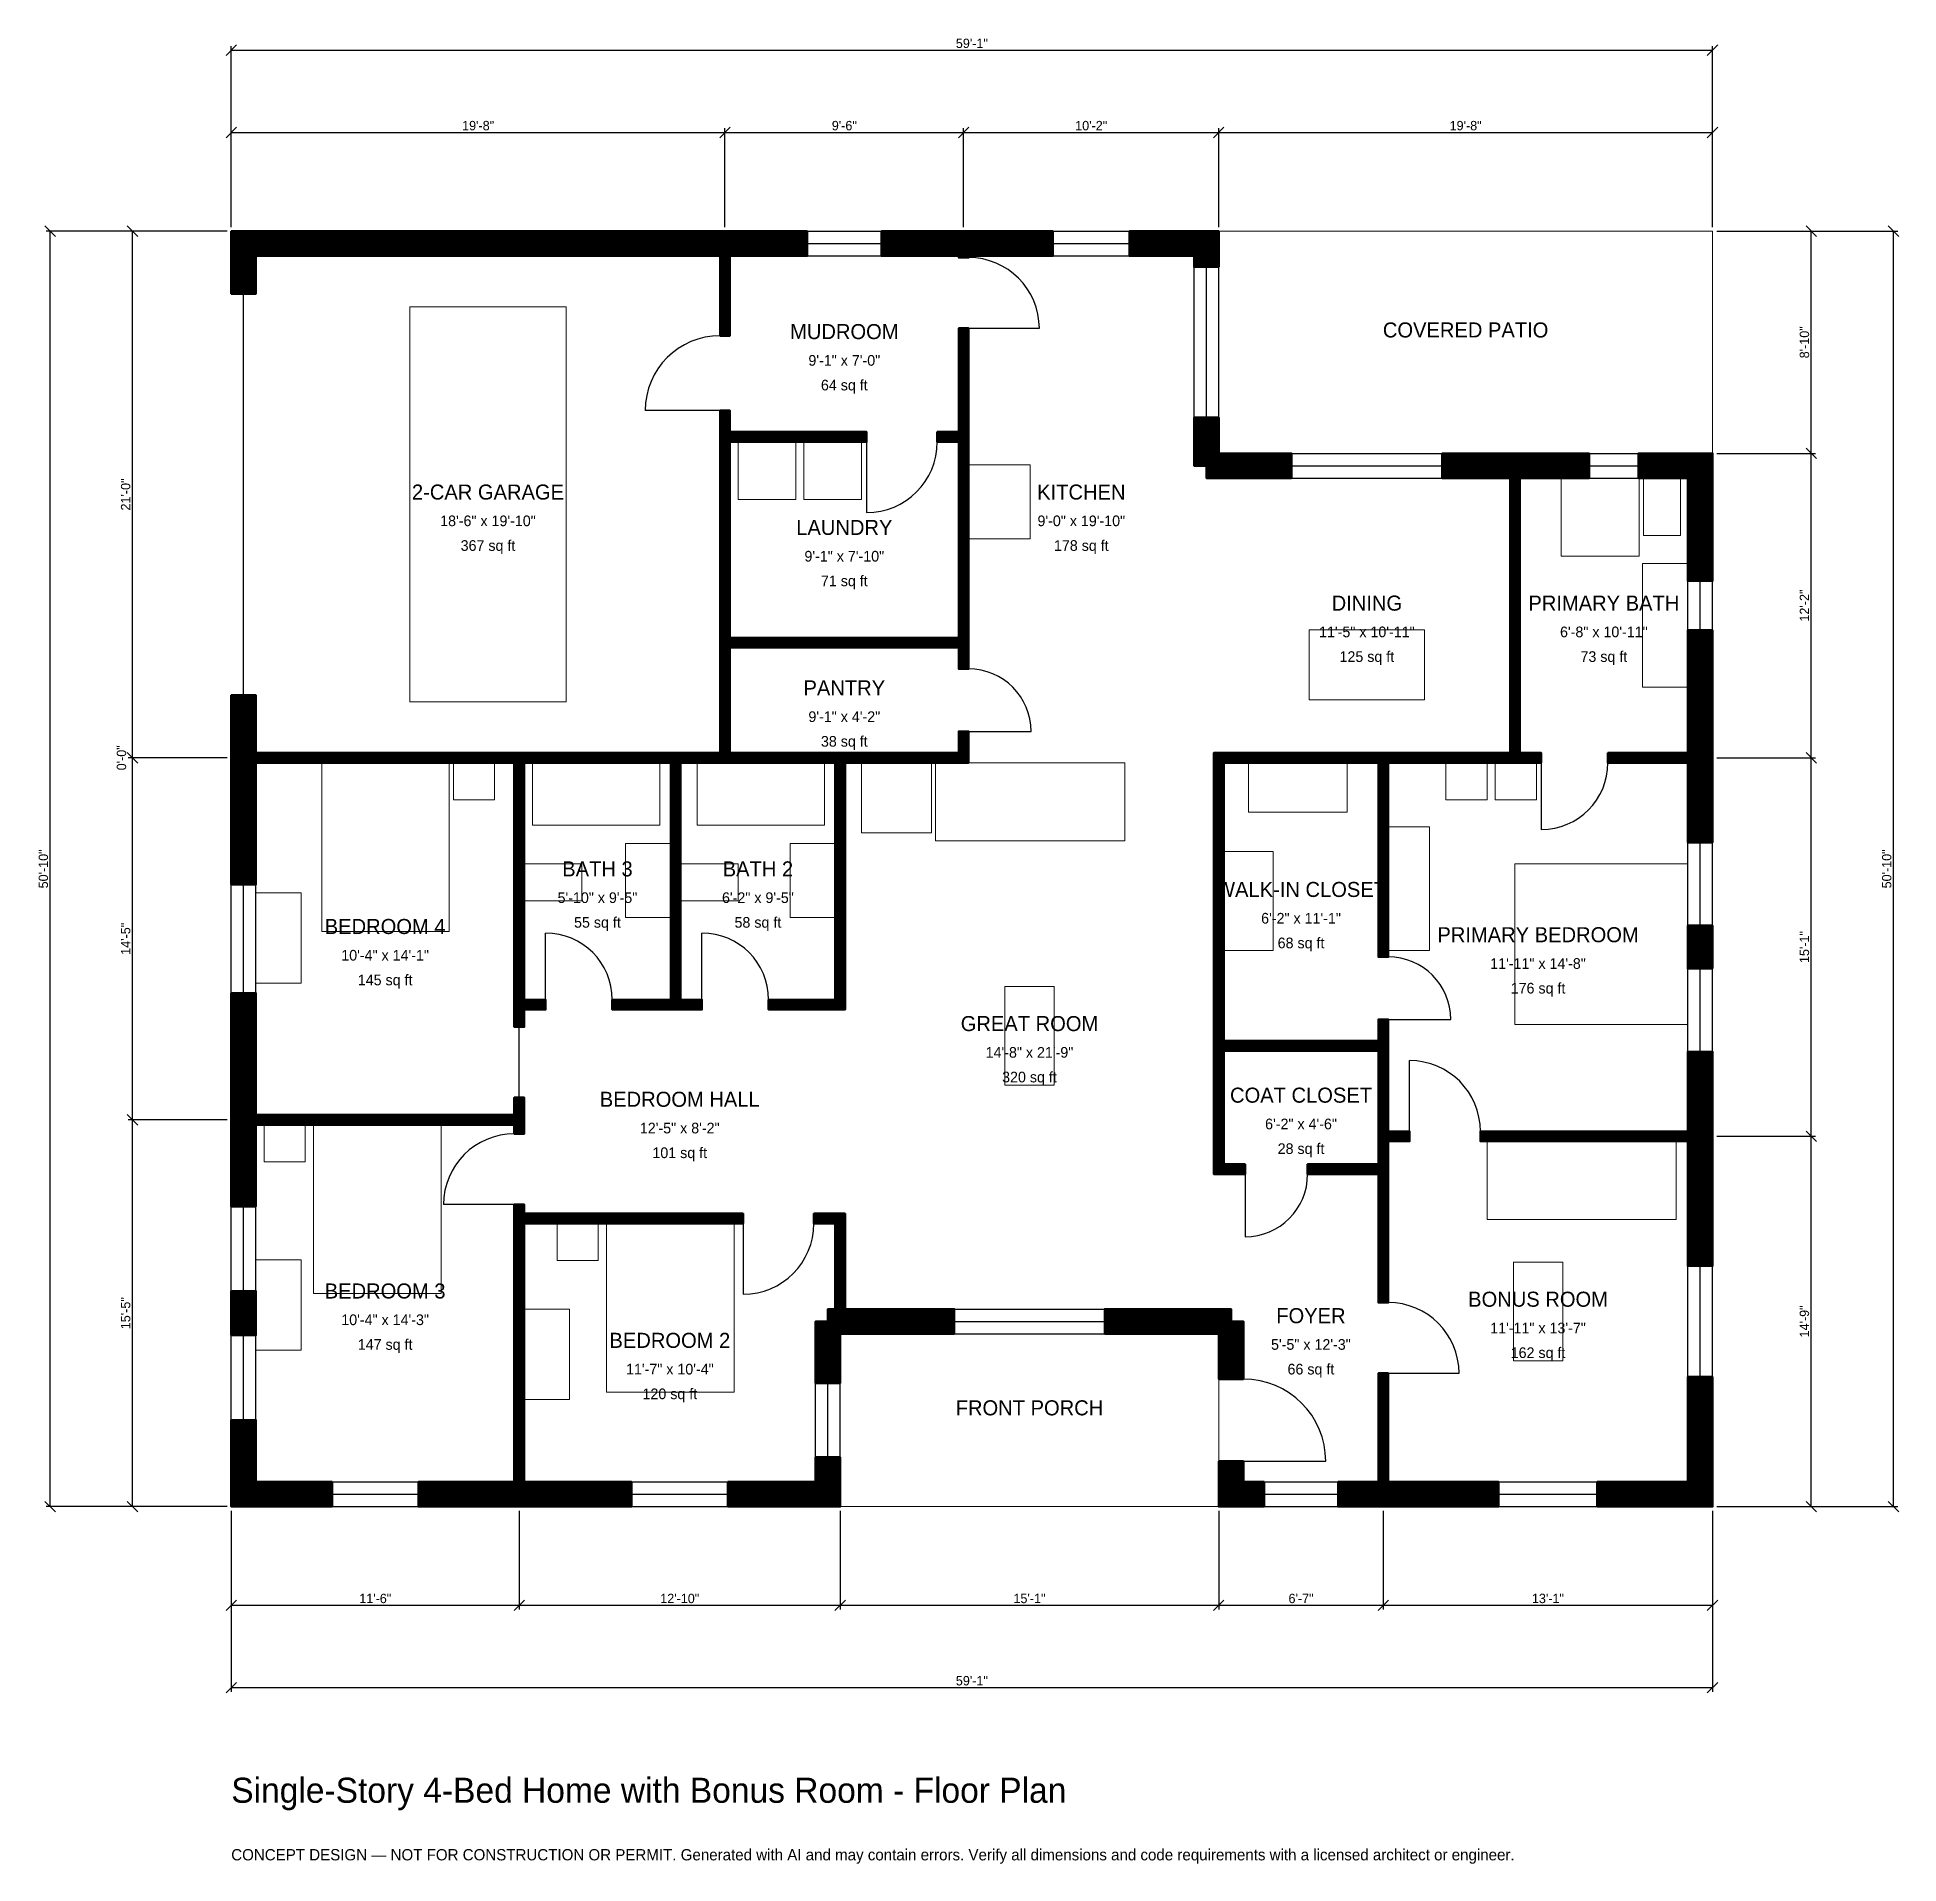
# Model space of a CAD drawing. Header units: inches. Extents: x -93 to 798, y -171 to 703.
import ezdxf
from ezdxf.enums import TextEntityAlignment as Align

# ---------------------------------------------------------------- set-up
doc = ezdxf.new("R2010")
doc.units = ezdxf.units.IN
doc.header["$MEASUREMENT"] = 0
doc.linetypes.add('DASHED', pattern=[0.6, 0.5, -0.1])
for name, color, linetype, lineweight in [('A-ANNO-DIMS', 1, 'Continuous', 13), ('A-ANNO-TEXT', 7, 'Continuous', 18), ('A-AREA-IDEN', 7, 'Continuous', 18), ('A-DOOR', 2, 'Continuous', 25), ('A-FLOR-FIXT', 9, 'Continuous', 13), ('A-FURN', 9, 'Continuous', 13), ('A-GLAZ', 4, 'Continuous', 25), ('A-SITE-PAVE', 8, 'Continuous', 13), ('A-WALL', 7, 'Continuous', 50), ('A-WALL-PATT', 8, 'Continuous', 13)]:
    doc.layers.add(name, color=color, linetype=linetype, lineweight=lineweight)
doc.dimstyles.new('PLAN', dxfattribs={"dimtxt": 4.5, "dimasz": 3, "dimexe": 2, "dimexo": 2, "dimgap": 1, "dimtad": 1, "dimdec": 0, "dimlunit": 4, "dimtsz": 2.5, "dimcen": 2.5, "dimclrd": 1, "dimclre": 1, "dimazin": 3, "dimtfac": 1, "dimtmove": 0, "dimatfit": 3})

msp = doc.modelspace()

# ---------------------------------------------------------------- hatches: boundary and pattern name
at = {"layer": 'A-WALL-PATT'}
h = msp.add_hatch(dxfattribs=at)
h.set_pattern_fill('ANSI31', color=8, scale=0.8)
h.paths.add_polyline_path([(131.8898, 0), (89.5669, 0), (89.5669, 11.811), (131.8898, 11.811), (135.4331, 11.811), (135.4331, 135.4331), (135.4331, 140.1575), (135.4331, 144.4882), (140.1575, 144.4882), (140.1575, 140.1575), (244.8819, 140.1575), (244.8819, 135.4331), (140.1575, 135.4331), (140.1575, 11.811), (143.7008, 11.811), (191.5354, 11.811), (191.5354, 0), (143.7008, 0), (140.1575, 0), (140.1575, 0), (135.4331, 0), (135.4331, 0), (131.8898, 0)])
h.paths.add_polyline_path([(11.811, 0), (11.811, 0), (0, 0), (0, 0), (0, 0), (0, 0), (0, 0), (0, 11.811), (0, 11.811), (0, 41.4042), (11.811, 41.4042), (11.811, 11.811), (48.2283, 11.811), (48.2283, 0), (11.811, 0)])
h.paths.add_polyline_path([(0, 103.084), (11.811, 103.084), (11.811, 81.9554), (0, 81.9554), (0, 103.084)])
h.paths.add_polyline_path([(0, 179.1339), (0, 182.6772), (0, 182.6772), (0, 187.4016), (0, 187.4016), (0, 190.9449), (0, 245.6693), (11.811, 245.6693), (11.811, 190.9449), (11.811, 187.4016), (135.4331, 187.4016), (135.4331, 195.6693), (140.1575, 195.6693), (140.1575, 187.4016), (140.1575, 182.6772), (140.1575, 178.3465), (135.4331, 178.3465), (135.4331, 182.6772), (11.811, 182.6772), (11.811, 179.1339), (11.811, 143.6352), (0, 143.6352), (0, 179.1339)])
h.paths.add_polyline_path([(0, 352.3622), (0, 355.9055), (0, 355.9055), (0, 360.6299), (0, 360.6299), (0, 364.1732), (0, 388.189), (11.811, 388.189), (11.811, 364.1732), (11.811, 360.6299), (140.1575, 360.6299), (140.1575, 360.6299), (210.2362, 360.6299), (214.9606, 360.6299), (233.8583, 360.6299), (233.8583, 411.0236), (233.8583, 415.748), (233.8583, 509.4488), (233.8583, 514.1732), (233.8583, 524.4094), (238.5827, 524.4094), (238.5827, 514.1732), (303.937, 514.1732), (303.937, 509.4488), (238.5827, 509.4488), (238.5827, 415.748), (348.0315, 415.748), (348.0315, 509.4488), (337.7953, 509.4488), (337.7953, 514.1732), (348.0315, 514.1732), (348.0315, 563.7795), (352.7559, 563.7795), (352.7559, 514.1732), (352.7559, 509.4488), (352.7559, 415.748), (352.7559, 411.0236), (352.7559, 400.7874), (348.0315, 400.7874), (348.0315, 411.0236), (238.5827, 411.0236), (238.5827, 360.6299), (288.9764, 360.6299), (293.7008, 360.6299), (348.0315, 360.6299), (348.0315, 370.8661), (352.7559, 370.8661), (352.7559, 360.6299), (352.7559, 355.9055), (348.0315, 355.9055), (293.7008, 355.9055), (293.7008, 242.5197), (293.7008, 237.7953), (288.9764, 237.7953), (257.0866, 237.7953), (257.0866, 242.5197), (288.9764, 242.5197), (288.9764, 355.9055), (238.5827, 355.9055), (233.8583, 355.9055), (214.9606, 355.9055), (214.9606, 242.5197), (225.1969, 242.5197), (225.1969, 237.7953), (214.9606, 237.7953), (210.2362, 237.7953), (182.2835, 237.7953), (182.2835, 242.5197), (210.2362, 242.5197), (210.2362, 355.9055), (140.1575, 355.9055), (140.1575, 242.5197), (150.3937, 242.5197), (150.3937, 237.7953), (140.1575, 237.7953), (140.1575, 229.5276), (135.4331, 229.5276), (135.4331, 237.7953), (135.4331, 242.5197), (135.4331, 355.9055), (135.4331, 355.9055), (11.811, 355.9055), (11.811, 352.3622), (11.811, 297.6378), (0, 297.6378), (0, 352.3622)])
h.paths.add_polyline_path([(0, 598.4252), (0, 598.4252), (0, 610.2362), (0, 610.2362), (0, 610.2363), (0, 610.2363), (11.811, 610.2363), (11.811, 610.2362), (230.315, 610.2362), (233.8583, 610.2362), (233.8583, 610.2363), (238.5827, 610.2363), (238.5827, 610.2362), (242.126, 610.2362), (275.5906, 610.2362), (275.5906, 598.4252), (242.126, 598.4252), (238.5827, 598.4252), (238.5827, 560.2362), (233.8583, 560.2362), (233.8583, 598.4252), (230.315, 598.4252), (11.811, 598.4252), (11.811, 580.315), (0, 580.315), (0, 598.4252)])
h.paths.add_polyline_path([(344.4882, 610.2362), (348.0315, 610.2362), (348.0315, 610.2363), (352.7559, 610.2363), (352.7559, 610.2362), (356.2992, 610.2362), (393.1102, 610.2362), (393.1102, 598.4252), (356.2992, 598.4252), (352.7559, 598.4252), (352.7559, 597.6378), (348.0315, 597.6378), (348.0315, 598.4252), (344.4882, 598.4252), (311.0236, 598.4252), (311.0236, 610.2362), (344.4882, 610.2362)])
h.paths.add_polyline_path([(460.6299, 610.2362), (460.6299, 610.2363), (472.4409, 610.2363), (472.4409, 610.2362), (472.441, 610.2362), (472.441, 598.4252), (472.4409, 598.4252), (472.4409, 593.1102), (460.6299, 593.1102), (460.6299, 598.4252), (429.7244, 598.4252), (429.7244, 610.2362), (460.6299, 610.2362)])
h.paths.add_polyline_path([(472.4409, 503.937), (507.2835, 503.937), (507.2835, 492.126), (466.5354, 492.126), (466.5354, 498.0315), (460.6299, 498.0315), (460.6299, 521.063), (472.4409, 521.063), (472.4409, 503.937)])
h.paths.add_polyline_path([(608.2677, 503.937), (611.811, 503.937), (611.811, 503.937), (616.5354, 503.937), (616.5354, 503.937), (620.0787, 503.937), (649.6063, 503.937), (649.6063, 492.126), (620.0787, 492.126), (616.5354, 492.126), (616.5354, 360.6299), (626.7717, 360.6299), (626.7717, 355.9055), (616.5354, 355.9055), (611.811, 355.9055), (553.5433, 355.9055), (553.5433, 262.9921), (548.8189, 262.9921), (548.8189, 355.9055), (474.8031, 355.9055), (474.8031, 222.8346), (548.8189, 222.8346), (548.8189, 233.0709), (553.5433, 233.0709), (553.5433, 222.8346), (553.5433, 218.1102), (553.5433, 179.5276), (563.7795, 179.5276), (563.7795, 174.8031), (553.5433, 174.8031), (553.5433, 163.7795), (553.5433, 159.0551), (553.5433, 97.6378), (548.8189, 97.6378), (548.8189, 159.0551), (514.9606, 159.0551), (514.9606, 163.7795), (548.8189, 163.7795), (548.8189, 174.8031), (548.8189, 179.5276), (548.8189, 218.1102), (474.8031, 218.1102), (474.8031, 163.7795), (485.0394, 163.7795), (485.0394, 159.0551), (474.8031, 159.0551), (470.0787, 159.0551), (470.0787, 163.7795), (470.0787, 218.1102), (470.0787, 222.8346), (470.0787, 355.9055), (470.0787, 360.6299), (474.8031, 360.6299), (548.8189, 360.6299), (553.5433, 360.6299), (611.811, 360.6299), (611.811, 492.126), (608.2677, 492.126), (579.3307, 492.126), (579.3307, 503.937), (608.2677, 503.937)])
h.paths.add_polyline_path([(696.8504, 503.937), (696.8504, 503.937), (708.6614, 503.937), (708.6614, 503.937), (708.6615, 503.937), (708.6615, 492.126), (708.6614, 492.126), (708.6614, 442.9134), (696.8504, 442.9134), (696.8504, 492.126), (673.2283, 492.126), (673.2283, 503.937), (696.8504, 503.937)])
h.paths.add_polyline_path([(708.6614, 364.1732), (708.6614, 360.6299), (708.6615, 360.6299), (708.6615, 355.9055), (708.6614, 355.9055), (708.6614, 352.3622), (708.6614, 317.7822), (696.8504, 317.7822), (696.8504, 352.3622), (696.8504, 355.9055), (658.6614, 355.9055), (658.6614, 360.6299), (696.8504, 360.6299), (696.8504, 364.1732), (696.8504, 419.2913), (708.6614, 419.2913), (708.6614, 364.1732)])
h.paths.add_polyline_path([(708.6614, 257.4147), (696.8504, 257.4147), (696.8504, 278.0184), (708.6614, 278.0184), (708.6614, 257.4147)])
h.paths.add_polyline_path([(708.6614, 183.0709), (708.6614, 179.5276), (708.6615, 179.5276), (708.6615, 174.8031), (708.6614, 174.8031), (708.6614, 171.2598), (708.6614, 115.1575), (696.8504, 115.1575), (696.8504, 171.2598), (696.8504, 174.8031), (597.6378, 174.8031), (597.6378, 179.5276), (696.8504, 179.5276), (696.8504, 183.0709), (696.8504, 217.6509), (708.6614, 217.6509), (708.6614, 183.0709)])
h.paths.add_polyline_path([(708.6614, 11.811), (708.6615, 11.811), (708.6615, 0), (708.6614, 0), (708.6614, 0), (696.8504, 0), (696.8504, 0), (653.5433, 0), (653.5433, 11.811), (696.8504, 11.811), (696.8504, 62.0079), (708.6614, 62.0079), (708.6614, 11.811)])
h.paths.add_polyline_path([(557.0866, 0), (553.5433, 0), (553.5433, 0), (548.8189, 0), (548.8189, 0), (545.2756, 0), (529.5276, 0), (529.5276, 11.811), (545.2756, 11.811), (548.8189, 11.811), (548.8189, 63.7795), (553.5433, 63.7795), (553.5433, 11.811), (557.0866, 11.811), (606.2992, 11.811), (606.2992, 0), (557.0866, 0)])
h.paths.add_polyline_path([(484.252, 0), (484.252, 0), (472.4409, 0), (472.4409, 0), (472.4409, 0), (472.4409, 11.811), (472.4409, 11.811), (472.4409, 21.6535), (484.252, 21.6535), (484.252, 11.811), (494.0945, 11.811), (494.0945, 0), (484.252, 0)])
h.paths.add_polyline_path([(472.4409, 82.6772), (417.9134, 82.6772), (417.9134, 94.4882), (478.3465, 94.4882), (478.3465, 88.5827), (484.252, 88.5827), (484.252, 61.0236), (472.4409, 61.0236), (472.4409, 82.6772)])
h.paths.add_polyline_path([(293.7008, 82.6772), (293.7008, 82.6771), (291.3386, 82.6771), (291.3386, 80.315), (291.3386, 80.315), (291.3386, 59.0551), (279.5276, 59.0551), (279.5276, 88.5827), (285.4331, 88.5827), (285.4331, 94.4882), (288.9764, 94.4882), (288.9764, 135.4331), (278.7402, 135.4331), (278.7402, 140.1575), (288.9764, 140.1575), (293.7008, 140.1575), (293.7008, 135.4331), (293.7008, 94.4882), (345.8661, 94.4882), (345.8661, 82.6772), (293.7008, 82.6772)])
h.paths.add_polyline_path([(291.3386, 11.811), (291.3386, 11.811), (291.3386, 0), (291.3386, 0), (291.3386, 0), (279.5276, 0), (279.5276, 0), (237.5984, 0), (237.5984, 11.811), (279.5276, 11.811), (279.5276, 23.622), (291.3386, 23.622), (291.3386, 11.811)])

# ---------------------------------------------------------------- linework, layer by layer
at = {"layer": 'A-DOOR', "linetype": 'DASHED'}
msp.add_line((5.9055, 388.189), (5.9055, 580.315), dxfattribs=at)
at = {"layer": 'A-DOOR'}
for p, q in [((352.7559, 563.7795), (386.6142, 563.7795)), ((233.8583, 524.4094), (198.0315, 524.4094)), ((303.937, 509.4488), (303.937, 475.5906)), ((352.7559, 370.8661), (382.6772, 370.8661)), ((626.7717, 355.9055), (626.7717, 324.0157)), ((150.3937, 242.5197), (150.3937, 274.4094)), ((225.1969, 242.5197), (225.1969, 274.4094)), ((553.5433, 233.0709), (583.4646, 233.0709)), ((137.7953, 195.6693), (137.7953, 229.5276)), ((563.7795, 179.5276), (563.7795, 213.3858)), ((485.0394, 159.0551), (485.0394, 129.1339)), ((135.4331, 144.4882), (101.5748, 144.4882)), ((244.8819, 135.4331), (244.8819, 101.5748)), ((553.5433, 63.7795), (587.4016, 63.7795)), ((484.252, 21.6535), (523.622, 21.6535))]:
    msp.add_line(p, q, dxfattribs=at)
for centre, radius, start, end in [((352.7559, 563.7795), 33.8583, 0, 90), ((233.8583, 524.4094), 35.8268, 90, 180), ((303.937, 509.4488), 33.8583, 270, 360), ((352.7559, 370.8661), 29.9213, 0, 90), ((626.7717, 355.9055), 31.8898, 270, 360), ((150.3937, 242.5197), 31.8898, 0, 90), ((225.1969, 242.5197), 31.8898, 0, 90), ((553.5433, 233.0709), 29.9213, 0, 90), ((563.7795, 179.5276), 33.8583, 0, 90), ((135.4331, 144.4882), 33.8583, 90, 180), ((485.0394, 159.0551), 29.9213, 270, 360), ((244.8819, 135.4331), 33.8583, 270, 360), ((553.5433, 63.7795), 33.8583, 0, 90), ((484.252, 21.6535), 39.3701, 0, 90)]:
    msp.add_arc(centre, radius, start, end, dxfattribs=at)
at = {"layer": 'A-FLOR-FIXT'}
for points in [[(636.2205, 454.7244), (673.622, 454.7244), (673.622, 492.126), (636.2205, 492.126)], [(675.5906, 464.5669), (693.3071, 464.5669), (693.3071, 492.126), (675.5906, 492.126)], [(675.1968, 392.126), (696.8504, 392.126), (696.8504, 451.1811), (675.1968, 451.1811)], [(144.0945, 325.9843), (205.1181, 325.9843), (205.1181, 355.9055), (144.0945, 355.9055)], [(222.8346, 325.9843), (283.8583, 325.9843), (283.8583, 355.9055), (222.8346, 355.9055)], [(188.5827, 281.8898), (210.2362, 281.8898), (210.2362, 317.3228), (188.5827, 317.3228)], [(267.3228, 281.8898), (288.9764, 281.8898), (288.9764, 317.3228), (267.3228, 317.3228)], [(140.1575, 289.7638), (167.7165, 289.7638), (167.7165, 307.4803), (140.1575, 307.4803)], [(214.9606, 289.7638), (242.5197, 289.7638), (242.5197, 307.4803), (214.9606, 307.4803)]]:
    msp.add_lwpolyline(points, close=True, dxfattribs=at)
at = {"layer": 'A-FURN'}
for points in [[(85.4331, 385.0394), (160.2362, 385.0394), (160.2362, 574.0157), (85.4331, 574.0157)], [(242.5197, 481.8898), (270.0787, 481.8898), (270.0787, 509.4488), (242.5197, 509.4488)], [(274.0157, 481.8898), (301.5748, 481.8898), (301.5748, 509.4488), (274.0157, 509.4488)], [(352.7559, 462.9921), (382.2835, 462.9921), (382.2835, 498.4252), (352.7559, 498.4252)], [(515.748, 386.0236), (570.8661, 386.0236), (570.8661, 419.4882), (515.748, 419.4882)], [(43.3071, 275.1969), (104.3307, 275.1969), (104.3307, 355.9055), (43.3071, 355.9055)], [(106.2992, 338.189), (125.9843, 338.189), (125.9843, 355.9055), (106.2992, 355.9055)], [(301.5748, 322.4409), (335.0394, 322.4409), (335.0394, 355.9055), (301.5748, 355.9055)], [(337.0079, 318.5039), (427.5591, 318.5039), (427.5591, 355.9055), (337.0079, 355.9055)], [(486.6142, 332.2835), (533.8583, 332.2835), (533.8583, 355.9055), (486.6142, 355.9055)], [(581.1024, 338.189), (600.7874, 338.189), (600.7874, 355.9055), (581.1024, 355.9055)], [(604.7244, 338.189), (624.4094, 338.189), (624.4094, 355.9055), (604.7244, 355.9055)], [(553.5433, 266.1417), (573.2283, 266.1417), (573.2283, 325.1969), (553.5433, 325.1969)], [(474.8031, 266.1417), (498.4252, 266.1417), (498.4252, 313.3858), (474.8031, 313.3858)], [(614.1732, 230.7087), (696.8504, 230.7087), (696.8504, 307.4803), (614.1732, 307.4803)], [(11.811, 250.3937), (33.4646, 250.3937), (33.4646, 293.7008), (11.811, 293.7008)], [(370.0787, 201.5748), (393.7008, 201.5748), (393.7008, 248.8189), (370.0787, 248.8189)], [(15.748, 164.9606), (35.4331, 164.9606), (35.4331, 182.6772), (15.748, 182.6772)], [(39.3701, 101.9685), (100.3937, 101.9685), (100.3937, 182.6772), (39.3701, 182.6772)], [(600.7874, 137.4016), (691.3386, 137.4016), (691.3386, 174.8031), (600.7874, 174.8031)], [(155.9055, 117.7165), (175.5906, 117.7165), (175.5906, 135.4331), (155.9055, 135.4331)], [(179.5276, 54.7244), (240.5512, 54.7244), (240.5512, 135.4331), (179.5276, 135.4331)], [(11.811, 74.8031), (33.4646, 74.8031), (33.4646, 118.1102), (11.811, 118.1102)], [(613.3858, 69.685), (637.0079, 69.685), (637.0079, 116.9291), (613.3858, 116.9291)], [(140.1575, 51.1811), (161.811, 51.1811), (161.811, 94.4882), (140.1575, 94.4882)]]:
    msp.add_lwpolyline(points, close=True, dxfattribs=at)
at = {"layer": 'A-GLAZ'}
for p, q in [((275.5906, 610.2362), (311.0236, 610.2362)), ((393.1102, 610.2362), (429.7244, 610.2362)), ((275.5906, 604.3307), (311.0236, 604.3307)), ((275.5906, 598.4252), (311.0236, 598.4252)), ((393.1102, 604.3307), (429.7244, 604.3307)), ((393.1102, 598.4252), (429.7244, 598.4252)), ((460.6299, 521.063), (460.6299, 593.1102)), ((466.5354, 521.063), (466.5354, 593.1102)), ((472.4409, 521.063), (472.4409, 593.1102)), ((507.2835, 503.937), (579.3307, 503.937)), ((649.6063, 503.937), (673.2283, 503.937)), ((507.2835, 498.0315), (579.3307, 498.0315)), ((507.2835, 492.126), (579.3307, 492.126)), ((649.6063, 498.0315), (673.2283, 498.0315)), ((649.6063, 492.126), (673.2283, 492.126)), ((696.8504, 419.2913), (696.8504, 442.9134)), ((702.7559, 419.2913), (702.7559, 442.9134)), ((708.6614, 419.2913), (708.6614, 442.9134)), ((696.8504, 278.0184), (696.8504, 317.7822)), ((702.7559, 278.0184), (702.7559, 317.7822)), ((708.6614, 278.0184), (708.6614, 317.7822)), ((0, 245.6693), (0, 297.6378)), ((5.9055, 245.6693), (5.9055, 297.6378)), ((11.811, 245.6693), (11.811, 297.6378)), ((696.8504, 217.6509), (696.8504, 257.4147)), ((702.7559, 217.6509), (702.7559, 257.4147)), ((708.6614, 217.6509), (708.6614, 257.4147)), ((0, 103.084), (0, 143.6352)), ((5.9055, 103.084), (5.9055, 143.6352)), ((11.811, 103.084), (11.811, 143.6352)), ((696.8504, 62.0079), (696.8504, 115.1575)), ((702.7559, 62.0079), (702.7559, 115.1575)), ((708.6614, 62.0079), (708.6614, 115.1575)), ((345.8661, 94.4882), (417.9134, 94.4882)), ((0, 41.4042), (0, 81.9554)), ((5.9055, 41.4042), (5.9055, 81.9554)), ((11.811, 41.4042), (11.811, 81.9554)), ((345.8661, 88.5827), (417.9134, 88.5827)), ((345.8661, 82.6772), (417.9134, 82.6772)), ((279.5276, 23.622), (279.5276, 59.0551)), ((285.4331, 23.622), (285.4331, 59.0551)), ((291.3386, 23.622), (291.3386, 59.0551)), ((48.2283, 11.811), (89.5669, 11.811)), ((191.5354, 11.811), (237.5984, 11.811)), ((494.0945, 11.811), (529.5276, 11.811)), ((606.2992, 11.811), (653.5433, 11.811)), ((48.2283, 5.9055), (89.5669, 5.9055)), ((48.2283, 0), (89.5669, 0)), ((191.5354, 5.9055), (237.5984, 5.9055)), ((191.5354, 0), (237.5984, 0)), ((494.0945, 5.9055), (529.5276, 5.9055)), ((494.0945, 0), (529.5276, 0)), ((606.2992, 5.9055), (653.5433, 5.9055)), ((606.2992, 0), (653.5433, 0))]:
    msp.add_line(p, q, dxfattribs=at)
at = {"layer": 'A-SITE-PAVE', "linetype": 'DASHED'}
for points in [[(472.4409, 503.937), (708.6614, 503.937), (708.6614, 610.2362), (472.4409, 610.2362)], [(291.3386, 0), (472.4409, 0), (472.4409, 82.6772), (291.3386, 82.6772)]]:
    msp.add_lwpolyline(points, close=True, dxfattribs=at)
at = {"layer": 'A-WALL'}
for points in [[(0, 598.4252), (0, 598.4252), (0, 610.2362), (0, 610.2362), (0, 610.2363), (0, 610.2363), (11.811, 610.2363), (11.811, 610.2362), (230.315, 610.2362), (233.8583, 610.2362), (233.8583, 610.2363), (238.5827, 610.2363), (238.5827, 610.2362), (242.126, 610.2362), (275.5906, 610.2362), (275.5906, 598.4252), (242.126, 598.4252), (238.5827, 598.4252), (238.5827, 560.2362), (233.8583, 560.2362), (233.8583, 598.4252), (230.315, 598.4252), (11.811, 598.4252), (11.811, 580.315), (0, 580.315), (0, 598.4252)], [(344.4882, 610.2362), (348.0315, 610.2362), (348.0315, 610.2363), (352.7559, 610.2363), (352.7559, 610.2362), (356.2992, 610.2362), (393.1102, 610.2362), (393.1102, 598.4252), (356.2992, 598.4252), (352.7559, 598.4252), (352.7559, 597.6378), (348.0315, 597.6378), (348.0315, 598.4252), (344.4882, 598.4252), (311.0236, 598.4252), (311.0236, 610.2362), (344.4882, 610.2362)], [(460.6299, 610.2362), (460.6299, 610.2363), (472.4409, 610.2363), (472.4409, 610.2362), (472.441, 610.2362), (472.441, 598.4252), (472.4409, 598.4252), (472.4409, 593.1102), (460.6299, 593.1102), (460.6299, 598.4252), (429.7244, 598.4252), (429.7244, 610.2362), (460.6299, 610.2362)], [(0, 352.3622), (0, 355.9055), (0, 355.9055), (0, 360.6299), (0, 360.6299), (0, 364.1732), (0, 388.189), (11.811, 388.189), (11.811, 364.1732), (11.811, 360.6299), (140.1575, 360.6299), (140.1575, 360.6299), (210.2362, 360.6299), (214.9606, 360.6299), (233.8583, 360.6299), (233.8583, 411.0236), (233.8583, 415.748), (233.8583, 509.4488), (233.8583, 514.1732), (233.8583, 524.4094), (238.5827, 524.4094), (238.5827, 514.1732), (303.937, 514.1732), (303.937, 509.4488), (238.5827, 509.4488), (238.5827, 415.748), (348.0315, 415.748), (348.0315, 509.4488), (337.7953, 509.4488), (337.7953, 514.1732), (348.0315, 514.1732), (348.0315, 563.7795), (352.7559, 563.7795), (352.7559, 514.1732), (352.7559, 509.4488), (352.7559, 415.748), (352.7559, 411.0236), (352.7559, 400.7874), (348.0315, 400.7874), (348.0315, 411.0236), (238.5827, 411.0236), (238.5827, 360.6299), (288.9764, 360.6299), (293.7008, 360.6299), (348.0315, 360.6299), (348.0315, 370.8661), (352.7559, 370.8661), (352.7559, 360.6299), (352.7559, 355.9055), (348.0315, 355.9055), (293.7008, 355.9055), (293.7008, 242.5197), (293.7008, 237.7953), (288.9764, 237.7953), (257.0866, 237.7953), (257.0866, 242.5197), (288.9764, 242.5197), (288.9764, 355.9055), (238.5827, 355.9055), (233.8583, 355.9055), (214.9606, 355.9055), (214.9606, 242.5197), (225.1969, 242.5197), (225.1969, 237.7953), (214.9606, 237.7953), (210.2362, 237.7953), (182.2835, 237.7953), (182.2835, 242.5197), (210.2362, 242.5197), (210.2362, 355.9055), (140.1575, 355.9055), (140.1575, 242.5197), (150.3937, 242.5197), (150.3937, 237.7953), (140.1575, 237.7953), (140.1575, 229.5276), (135.4331, 229.5276), (135.4331, 237.7953), (135.4331, 242.5197), (135.4331, 355.9055), (135.4331, 355.9055), (11.811, 355.9055), (11.811, 352.3622), (11.811, 297.6378), (0, 297.6378), (0, 352.3622)], [(472.4409, 503.937), (507.2835, 503.937), (507.2835, 492.126), (466.5354, 492.126), (466.5354, 498.0315), (460.6299, 498.0315), (460.6299, 521.063), (472.4409, 521.063), (472.4409, 503.937)], [(608.2677, 503.937), (611.811, 503.937), (611.811, 503.937), (616.5354, 503.937), (616.5354, 503.937), (620.0787, 503.937), (649.6063, 503.937), (649.6063, 492.126), (620.0787, 492.126), (616.5354, 492.126), (616.5354, 360.6299), (626.7717, 360.6299), (626.7717, 355.9055), (616.5354, 355.9055), (611.811, 355.9055), (553.5433, 355.9055), (553.5433, 262.9921), (548.8189, 262.9921), (548.8189, 355.9055), (474.8031, 355.9055), (474.8031, 222.8346), (548.8189, 222.8346), (548.8189, 233.0709), (553.5433, 233.0709), (553.5433, 222.8346), (553.5433, 218.1102), (553.5433, 179.5276), (563.7795, 179.5276), (563.7795, 174.8031), (553.5433, 174.8031), (553.5433, 163.7795), (553.5433, 159.0551), (553.5433, 97.6378), (548.8189, 97.6378), (548.8189, 159.0551), (514.9606, 159.0551), (514.9606, 163.7795), (548.8189, 163.7795), (548.8189, 174.8031), (548.8189, 179.5276), (548.8189, 218.1102), (474.8031, 218.1102), (474.8031, 163.7795), (485.0394, 163.7795), (485.0394, 159.0551), (474.8031, 159.0551), (470.0787, 159.0551), (470.0787, 163.7795), (470.0787, 218.1102), (470.0787, 222.8346), (470.0787, 355.9055), (470.0787, 360.6299), (474.8031, 360.6299), (548.8189, 360.6299), (553.5433, 360.6299), (611.811, 360.6299), (611.811, 492.126), (608.2677, 492.126), (579.3307, 492.126), (579.3307, 503.937), (608.2677, 503.937)], [(696.8504, 503.937), (696.8504, 503.937), (708.6614, 503.937), (708.6614, 503.937), (708.6615, 503.937), (708.6615, 492.126), (708.6614, 492.126), (708.6614, 442.9134), (696.8504, 442.9134), (696.8504, 492.126), (673.2283, 492.126), (673.2283, 503.937), (696.8504, 503.937)], [(708.6614, 364.1732), (708.6614, 360.6299), (708.6615, 360.6299), (708.6615, 355.9055), (708.6614, 355.9055), (708.6614, 352.3622), (708.6614, 317.7822), (696.8504, 317.7822), (696.8504, 352.3622), (696.8504, 355.9055), (658.6614, 355.9055), (658.6614, 360.6299), (696.8504, 360.6299), (696.8504, 364.1732), (696.8504, 419.2913), (708.6614, 419.2913), (708.6614, 364.1732)], [(708.6614, 257.4147), (696.8504, 257.4147), (696.8504, 278.0184), (708.6614, 278.0184), (708.6614, 257.4147)], [(0, 179.1339), (0, 182.6772), (0, 182.6772), (0, 187.4016), (0, 187.4016), (0, 190.9449), (0, 245.6693), (11.811, 245.6693), (11.811, 190.9449), (11.811, 187.4016), (135.4331, 187.4016), (135.4331, 195.6693), (140.1575, 195.6693), (140.1575, 187.4016), (140.1575, 182.6772), (140.1575, 178.3465), (135.4331, 178.3465), (135.4331, 182.6772), (11.811, 182.6772), (11.811, 179.1339), (11.811, 143.6352), (0, 143.6352), (0, 179.1339)], [(708.6614, 183.0709), (708.6614, 179.5276), (708.6615, 179.5276), (708.6615, 174.8031), (708.6614, 174.8031), (708.6614, 171.2598), (708.6614, 115.1575), (696.8504, 115.1575), (696.8504, 171.2598), (696.8504, 174.8031), (597.6378, 174.8031), (597.6378, 179.5276), (696.8504, 179.5276), (696.8504, 183.0709), (696.8504, 217.6509), (708.6614, 217.6509), (708.6614, 183.0709)], [(131.8898, 0), (89.5669, 0), (89.5669, 11.811), (131.8898, 11.811), (135.4331, 11.811), (135.4331, 135.4331), (135.4331, 140.1575), (135.4331, 144.4882), (140.1575, 144.4882), (140.1575, 140.1575), (244.8819, 140.1575), (244.8819, 135.4331), (140.1575, 135.4331), (140.1575, 11.811), (143.7008, 11.811), (191.5354, 11.811), (191.5354, 0), (143.7008, 0), (140.1575, 0), (140.1575, 0), (135.4331, 0), (135.4331, 0), (131.8898, 0)], [(293.7008, 82.6772), (293.7008, 82.6771), (291.3386, 82.6771), (291.3386, 80.315), (291.3386, 80.315), (291.3386, 59.0551), (279.5276, 59.0551), (279.5276, 88.5827), (285.4331, 88.5827), (285.4331, 94.4882), (288.9764, 94.4882), (288.9764, 135.4331), (278.7402, 135.4331), (278.7402, 140.1575), (288.9764, 140.1575), (293.7008, 140.1575), (293.7008, 135.4331), (293.7008, 94.4882), (345.8661, 94.4882), (345.8661, 82.6772), (293.7008, 82.6772)], [(0, 103.084), (11.811, 103.084), (11.811, 81.9554), (0, 81.9554), (0, 103.084)], [(472.4409, 82.6772), (417.9134, 82.6772), (417.9134, 94.4882), (478.3465, 94.4882), (478.3465, 88.5827), (484.252, 88.5827), (484.252, 61.0236), (472.4409, 61.0236), (472.4409, 82.6772)], [(557.0866, 0), (553.5433, 0), (553.5433, 0), (548.8189, 0), (548.8189, 0), (545.2756, 0), (529.5276, 0), (529.5276, 11.811), (545.2756, 11.811), (548.8189, 11.811), (548.8189, 63.7795), (553.5433, 63.7795), (553.5433, 11.811), (557.0866, 11.811), (606.2992, 11.811), (606.2992, 0), (557.0866, 0)], [(708.6614, 11.811), (708.6615, 11.811), (708.6615, 0), (708.6614, 0), (708.6614, 0), (696.8504, 0), (696.8504, 0), (653.5433, 0), (653.5433, 11.811), (696.8504, 11.811), (696.8504, 62.0079), (708.6614, 62.0079), (708.6614, 11.811)], [(11.811, 0), (11.811, 0), (0, 0), (0, 0), (0, 0), (0, 0), (0, 0), (0, 11.811), (0, 11.811), (0, 41.4042), (11.811, 41.4042), (11.811, 11.811), (48.2283, 11.811), (48.2283, 0), (11.811, 0)], [(291.3386, 11.811), (291.3386, 11.811), (291.3386, 0), (291.3386, 0), (291.3386, 0), (279.5276, 0), (279.5276, 0), (237.5984, 0), (237.5984, 11.811), (279.5276, 11.811), (279.5276, 23.622), (291.3386, 23.622), (291.3386, 11.811)], [(484.252, 0), (484.252, 0), (472.4409, 0), (472.4409, 0), (472.4409, 0), (472.4409, 11.811), (472.4409, 11.811), (472.4409, 21.6535), (484.252, 21.6535), (484.252, 11.811), (494.0945, 11.811), (494.0945, 0), (484.252, 0)]]:
    msp.add_lwpolyline(points, close=True, dxfattribs=at)

# ---------------------------------------------------------------- texts
at = {"layer": 'A-ANNO-TEXT'}
for s, height, p in [('Single-Story 4-Bed Home with Bonus Room - Floor Plan', 12, (0, -141.7323)), ('CONCEPT DESIGN — NOT FOR CONSTRUCTION OR PERMIT. Generated with AI and may contain errors. Verify all dimensions and code requirements with a licensed architect or engineer.', 5.4, (0, -169.2913))]:
    msp.add_text(s, height=height, dxfattribs=at).set_placement(p)
at = {"layer": 'A-AREA-IDEN'}
for s, height, p in [('MUDROOM', 7.2, (293.3071, 562.2047)), ('COVERED PATIO', 7.2, (590.5512, 562.9921)), ('9\'-1" x 7\'-0"', 5.1, (293.3071, 548.4252)), ('64 sq ft', 5.1, (293.3071, 536.6142)), ('2-CAR GARAGE', 7.2, (122.8346, 485.4331)), ('KITCHEN', 7.2, (406.6929, 485.4331)), ('18\'-6" x 19\'-10"', 5.1, (122.8346, 471.6535)), ('LAUNDRY', 7.2, (293.3071, 468.5039)), ('9\'-0" x 19\'-10"', 5.1, (406.6929, 471.6535)), ('367 sq ft', 5.1, (122.8346, 459.8425)), ('9\'-1" x 7\'-10"', 5.1, (293.3071, 454.7244)), ('178 sq ft', 5.1, (406.6929, 459.8425)), ('71 sq ft', 5.1, (293.3071, 442.9134)), ('DINING', 7.2, (543.3071, 432.2835)), ('PRIMARY BATH', 7.2, (656.6929, 432.2835)), ('11\'-5" x 10\'-11"', 5.1, (543.3071, 418.5039)), ('6\'-8" x 10\'-11"', 5.1, (656.6929, 418.5039)), ('125 sq ft', 5.1, (543.3071, 406.6929)), ('73 sq ft', 5.1, (656.6929, 406.6929)), ('PANTRY', 7.2, (293.3071, 391.7323)), ('9\'-1" x 4\'-2"', 5.1, (293.3071, 377.9528)), ('38 sq ft', 5.1, (293.3071, 366.1417)), ('BATH 3', 7.2, (175.1969, 305.1181)), ('BATH 2', 7.2, (251.9685, 305.1181)), ('5\'-10" x 9\'-5"', 5.1, (175.1969, 291.3386)), ('6\'-2" x 9\'-5"', 5.1, (251.9685, 291.3386)), ('WALK-IN CLOSET', 7.2, (511.811, 295.2756)), ('BEDROOM 4', 7.2, (73.622, 277.5591)), ('55 sq ft', 5.1, (175.1969, 279.5276)), ('58 sq ft', 5.1, (251.9685, 279.5276)), ('6\'-2" x 11\'-1"', 5.1, (511.811, 281.4961)), ('PRIMARY BEDROOM', 7.2, (625.1968, 273.622)), ('68 sq ft', 5.1, (511.811, 269.685)), ('10\'-4" x 14\'-1"', 5.1, (73.622, 263.7795)), ('11\'-11" x 14\'-8"', 5.1, (625.1968, 259.8425)), ('145 sq ft', 5.1, (73.622, 251.9685)), ('176 sq ft', 5.1, (625.1968, 248.0315)), ('GREAT ROOM', 7.2, (381.8898, 231.1024)), ('14\'-8" x 21\'-9"', 5.1, (381.8898, 217.3228)), ('320 sq ft', 5.1, (381.8898, 205.5118)), ('BEDROOM HALL', 7.2, (214.5669, 194.8819)), ('COAT CLOSET', 7.2, (511.811, 196.8504)), ('12\'-5" x 8\'-2"', 5.1, (214.5669, 181.1024)), ('6\'-2" x 4\'-6"', 5.1, (511.811, 183.0709)), ('101 sq ft', 5.1, (214.5669, 169.2913)), ('28 sq ft', 5.1, (511.811, 171.2598)), ('BEDROOM 3', 7.2, (73.622, 103.1496)), ('BONUS ROOM', 7.2, (625.1968, 99.2126)), ('10\'-4" x 14\'-3"', 5.1, (73.622, 89.3701)), ('FOYER', 7.2, (516.5354, 91.3386)), ('147 sq ft', 5.1, (73.622, 77.5591)), ('BEDROOM 2', 7.2, (209.8425, 79.5276)), ('5\'-5" x 12\'-3"', 5.1, (516.5354, 77.5591)), ('11\'-11" x 13\'-7"', 5.1, (625.1968, 85.4331)), ('162 sq ft', 5.1, (625.1968, 73.622)), ('11\'-7" x 10\'-4"', 5.1, (209.8425, 65.748)), ('66 sq ft', 5.1, (516.5354, 65.748)), ('120 sq ft', 5.1, (209.8425, 53.937)), ('FRONT PORCH', 7.2, (381.8898, 47.2441))]:
    msp.add_text(s, height=height, dxfattribs=at).set_placement(p, align=Align.MIDDLE_CENTER)

# ---------------------------------------------------------------- dimensions: what is measured, and where the dimension line sits
at = {"layer": 'A-ANNO-DIMS'}
for base, p1, p2, text in [((0, 696.8504), (0, 610.2362), (708.6614, 610.2362), '59\'-1"'), ((0, 657.4803), (0, 610.2362), (236.2205, 610.2362), '19\'-8"'), ((236.2205, 657.4803), (236.2205, 610.2362), (350.3937, 610.2362), '9\'-6"'), ((350.3937, 657.4803), (350.3937, 610.2362), (472.4409, 610.2362), '10\'-2"'), ((472.4409, 657.4803), (472.4409, 610.2362), (708.6614, 610.2362), '19\'-8"'), ((0, -47.2441), (0, 0), (137.7953, 0), '11\'-6"'), ((0, -86.6142), (0, 0), (708.6614, 0), '59\'-1"'), ((137.7953, -47.2441), (137.7953, 0), (291.3386, 0), '12\'-10"'), ((291.3386, -47.2441), (291.3386, 0), (472.4409, 0), '15\'-1"'), ((472.4409, -47.2441), (472.4409, 0), (551.1811, 0), '6\'-7"'), ((551.1811, -47.2441), (551.1811, 0), (708.6614, 0), '13\'-1"')]:
    msp.add_linear_dim(base=base, p1=p1, p2=p2, text=text, dimstyle='PLAN', dxfattribs=at).render()
for base, p1, p2, text in [((-86.6142, 0), (0, 0), (0, 610.2362), '50\'-10"'), ((-47.2441, 358.2677), (0, 358.2677), (0, 610.2362), '21\'-0"'), ((755.9055, 503.937), (708.6614, 503.937), (708.6614, 610.2362), '8\'-10"'), ((795.2756, 0), (708.6614, 0), (708.6614, 610.2362), '50\'-10"'), ((755.9055, 358.2677), (708.6614, 358.2677), (708.6614, 503.937), '12\'-2"'), ((-47.2441, 358.2677), (0, 358.2677), (0, 358.2677), '0\'-0"'), ((-47.2441, 185.0394), (0, 185.0394), (0, 358.2677), '14\'-5"'), ((755.9055, 177.1654), (708.6614, 177.1654), (708.6614, 358.2677), '15\'-1"'), ((-47.2441, 0), (0, 0), (0, 185.0394), '15\'-5"'), ((755.9055, 0), (708.6614, 0), (708.6614, 177.1654), '14\'-9"')]:
    msp.add_linear_dim(base=base, p1=p1, p2=p2, angle=90, text=text, dimstyle='PLAN', dxfattribs=at).render()

doc.saveas('drawing.dxf')
